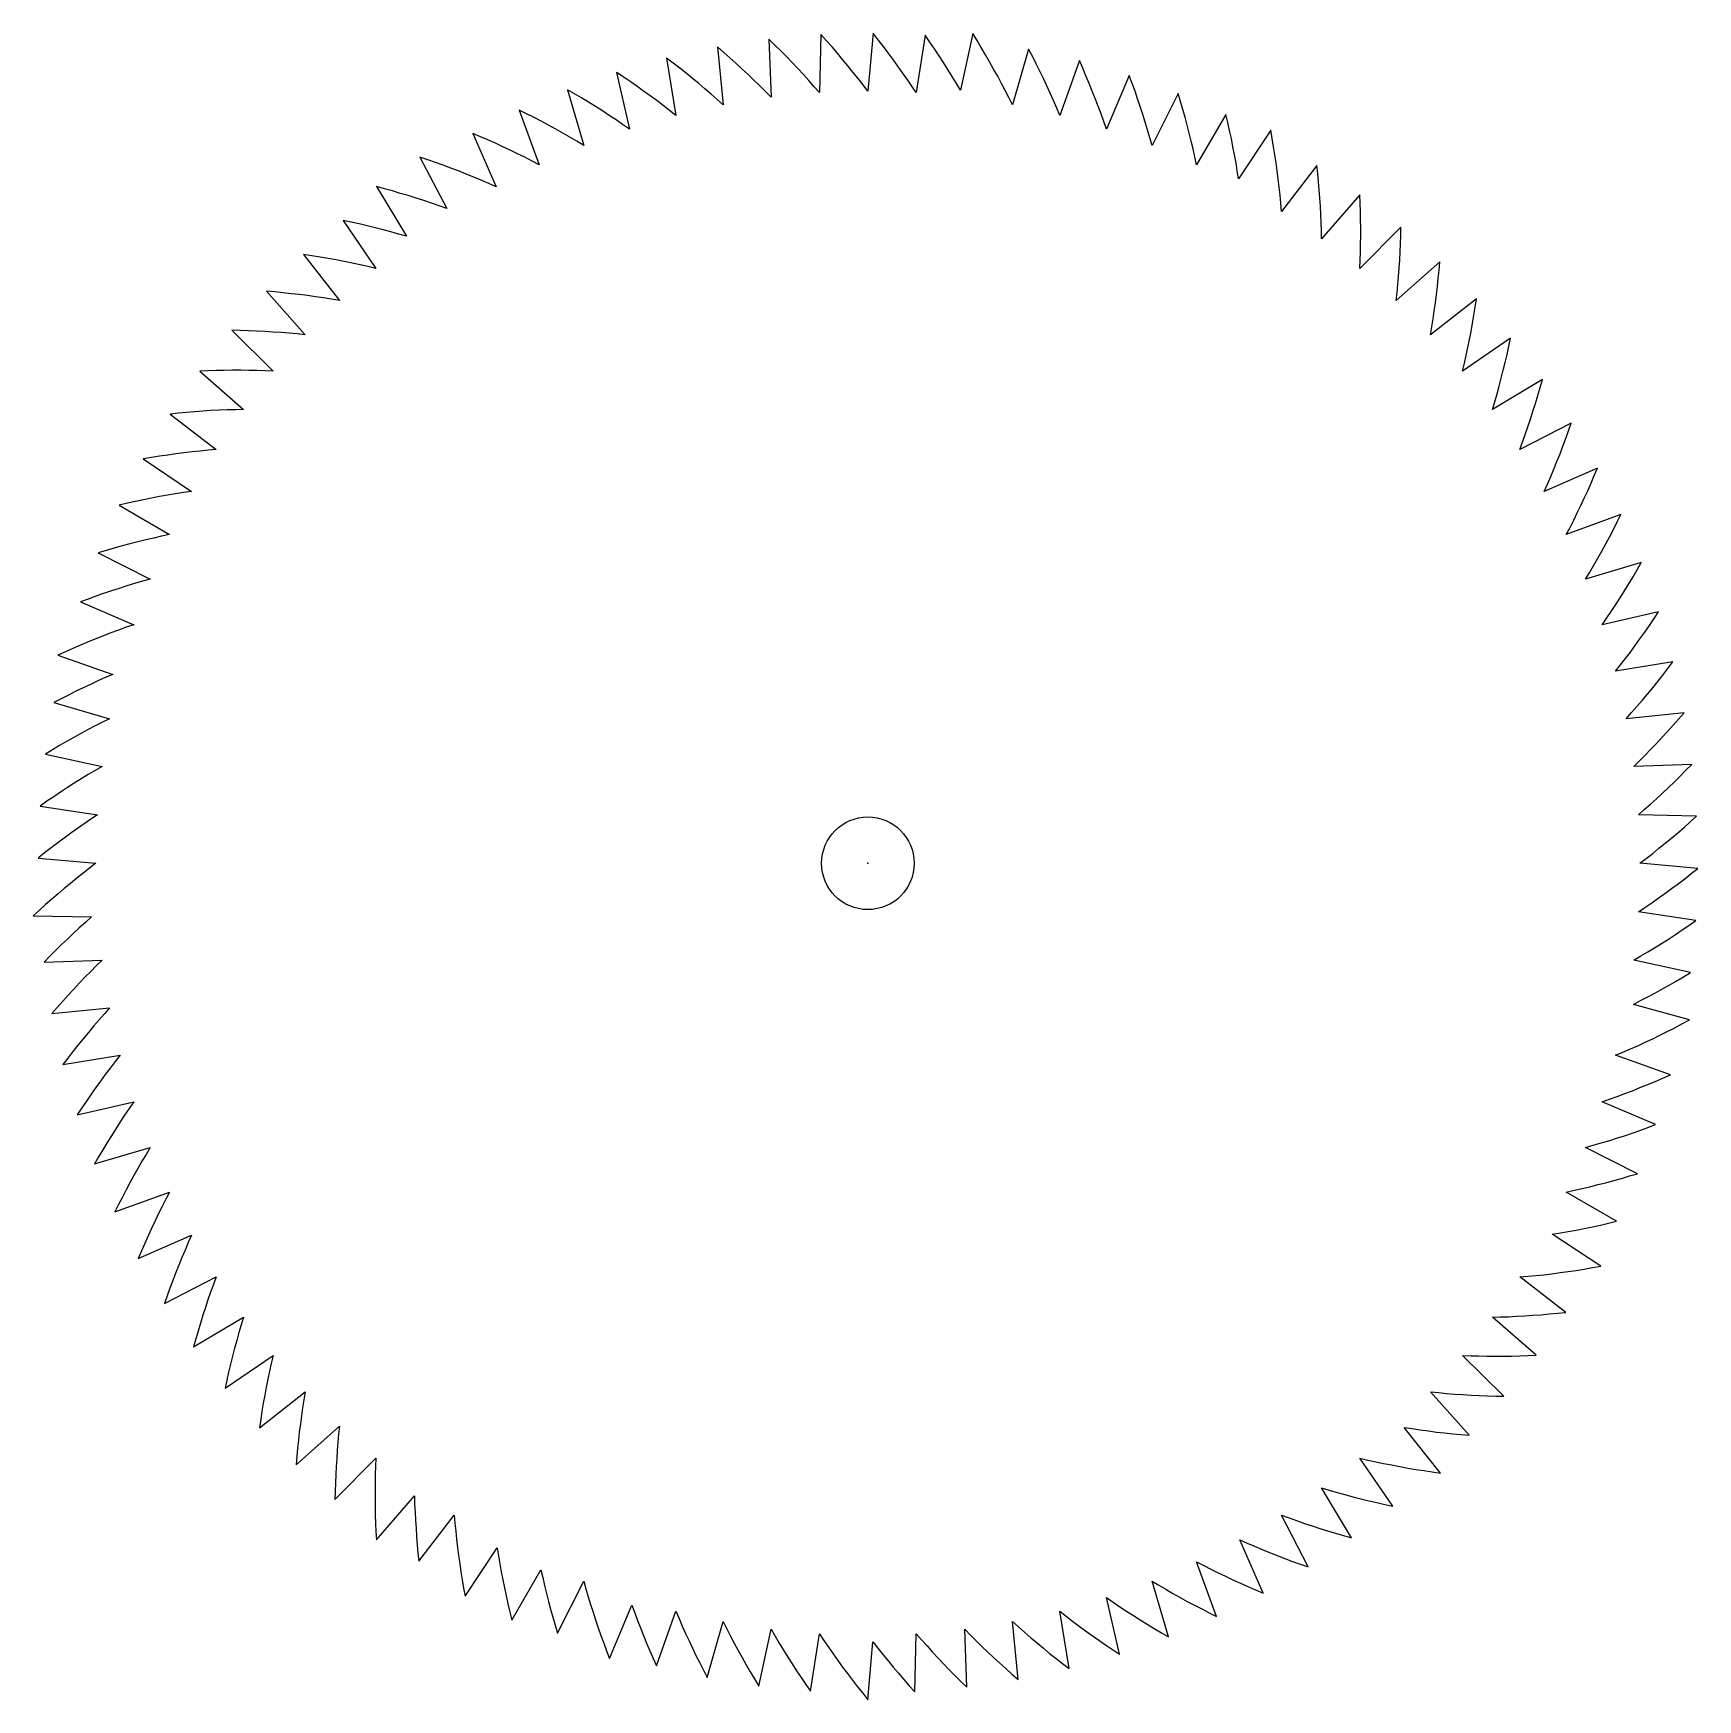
# Model space of a CAD drawing. Header units: metres. Extents: x -52 to 52, y -52 to 52.
import ezdxf

# ---------------------------------------------------------------- set-up
doc = ezdxf.new("R2010")
doc.units = ezdxf.units.M

msp = doc.modelspace()

# ---------------------------------------------------------------- linework, layer by layer
msp.add_lwpolyline([(48, 0), (48.4, 0.3), (48.8, 0.61), (49.19, 0.93), (49.58, 1.25), (49.98, 1.57), (50.36, 1.9), (50.75, 2.23), (51.14, 2.57), (51.52, 2.92), (47.91, 3.01), (48.28, 3.34), (48.66, 3.68), (49.04, 4.01), (49.41, 4.36), (49.78, 4.71), (50.15, 5.06), (50.51, 5.42), (50.87, 5.78), (51.23, 6.15), (47.62, 6.02), (47.98, 6.37), (48.33, 6.72), (48.69, 7.09), (49.04, 7.45), (49.38, 7.82), (49.73, 8.2), (50.07, 8.58), (50.41, 8.96), (50.75, 9.35), (47.15, 8.99), (47.48, 9.37), (47.82, 9.75), (48.15, 10.13), (48.47, 10.52), (48.8, 10.91), (49.12, 11.3), (49.43, 11.7), (49.75, 12.11), (50.06, 12.52), (46.49, 11.94), (46.8, 12.33), (47.11, 12.73), (47.42, 13.13), (47.72, 13.54), (48.01, 13.95), (48.31, 14.36), (48.6, 14.78), (48.89, 15.21), (49.17, 15.64), (45.65, 14.83), (45.94, 15.25), (46.22, 15.66), (46.5, 16.08), (46.77, 16.51), (47.04, 16.94), (47.31, 17.37), (47.58, 17.81), (47.84, 18.25), (48.09, 18.69), (44.63, 17.67), (44.89, 18.1), (45.14, 18.53), (45.4, 18.97), (45.64, 19.41), (45.89, 19.86), (46.13, 20.31), (46.36, 20.76), (46.6, 21.22), (46.83, 21.68), (43.43, 20.44), (43.66, 20.88), (43.89, 21.33), (44.11, 21.78), (44.33, 22.24), (44.55, 22.7), (44.76, 23.16), (44.97, 23.63), (45.17, 24.1), (45.37, 24.57), (42.06, 23.12), (42.27, 23.58), (42.46, 24.05), (42.66, 24.51), (42.85, 24.98), (43.04, 25.45), (43.22, 25.93), (43.4, 26.41), (43.57, 26.89), (43.74, 27.37), (40.53, 25.72), (40.7, 26.19), (40.87, 26.66), (41.04, 27.14), (41.2, 27.62), (41.35, 28.1), (41.51, 28.59), (41.65, 29.08), (41.8, 29.57), (41.94, 30.07), (38.83, 28.21), (38.98, 28.69), (39.12, 29.18), (39.25, 29.66), (39.38, 30.15), (39.51, 30.65), (39.63, 31.14), (39.75, 31.64), (39.86, 32.14), (39.96, 32.64), (36.98, 30.6), (37.1, 31.09), (37.21, 31.58), (37.31, 32.07), (37.41, 32.57), (37.51, 33.07), (37.6, 33.57), (37.68, 34.07), (37.76, 34.58), (37.84, 35.09), (34.99, 32.86), (35.07, 33.35), (35.15, 33.85), (35.22, 34.35), (35.29, 34.85), (35.36, 35.36), (35.41, 35.86), (35.47, 36.37), (35.52, 36.88), (35.56, 37.39), (32.86, 34.99), (32.91, 35.49), (32.96, 35.99), (33, 36.49), (33.03, 37), (33.07, 37.51), (33.09, 38.01), (33.11, 38.52), (33.13, 39.04), (33.14, 39.55), (30.6, 36.98), (30.62, 37.49), (30.63, 37.99), (30.64, 38.49), (30.65, 39), (30.65, 39.51), (30.64, 40.02), (30.63, 40.53), (30.61, 41.04), (30.59, 41.55), (28.21, 38.83), (28.2, 39.33), (28.19, 39.84), (28.16, 40.34), (28.14, 40.85), (28.1, 41.35), (28.07, 41.86), (28.02, 42.37), (27.98, 42.88), (27.92, 43.39), (25.72, 40.53), (25.68, 41.03), (25.63, 41.53), (25.58, 42.03), (25.52, 42.53), (25.45, 43.04), (25.38, 43.54), (25.31, 44.05), (25.23, 44.55), (25.14, 45.06), (25.05, 45.57), (23.05, 42.56), (22.97, 43.06), (22.89, 43.55), (22.8, 44.05), (22.7, 44.55), (22.6, 45.05), (22.49, 45.55), (22.38, 46.05), (22.26, 46.55), (20.44, 43.43), (20.33, 43.92), (20.22, 44.41), (20.11, 44.9), (19.98, 45.4), (19.86, 45.89), (19.73, 46.38), (19.59, 46.87), (19.44, 47.36), (19.3, 47.86), (17.67, 44.63), (17.53, 45.11), (17.39, 45.6), (17.25, 46.08), (17.09, 46.56), (16.94, 47.04), (16.77, 47.53), (16.61, 48.01), (16.43, 48.49), (16.25, 48.97), (14.83, 45.65), (14.67, 46.12), (14.5, 46.6), (14.32, 47.07), (14.14, 47.54), (13.95, 48.01), (13.76, 48.49), (13.56, 48.96), (13.36, 49.43), (13.15, 49.9), (11.94, 46.49), (11.74, 46.95), (11.54, 47.42), (11.34, 47.88), (11.12, 48.34), (10.91, 48.8), (10.69, 49.25), (10.46, 49.71), (10.23, 50.17), (9.99, 50.62), (8.99, 47.15), (8.77, 47.6), (8.54, 48.05), (8.31, 48.49), (8.07, 48.94), (7.82, 49.38), (7.57, 49.83), (7.32, 50.27), (7.05, 50.71), (6.79, 51.15), (6.52, 51.59), (5.76, 48.06), (5.51, 48.49), (5.25, 48.92), (4.98, 49.35), (4.71, 49.78), (4.43, 50.21), (4.14, 50.63), (3.86, 51.05), (3.56, 51.48), (3.01, 47.91), (2.74, 48.32), (2.45, 48.74), (2.16, 49.15), (1.87, 49.56), (1.57, 49.98), (1.27, 50.38), (0.96, 50.79), (0.64, 51.2), (0.32, 51.6), (0, 48), (-0.3, 48.4), (-0.61, 48.8), (-0.93, 49.19), (-1.25, 49.58), (-1.57, 49.98), (-1.9, 50.36), (-2.23, 50.75), (-2.57, 51.14), (-2.92, 51.52), (-3.01, 47.91), (-3.34, 48.28), (-3.68, 48.66), (-4.01, 49.04), (-4.36, 49.41), (-4.71, 49.78), (-5.06, 50.15), (-5.42, 50.51), (-5.78, 50.87), (-6.15, 51.23), (-6.02, 47.62), (-6.37, 47.98), (-6.72, 48.33), (-7.09, 48.69), (-7.45, 49.04), (-7.82, 49.38), (-8.2, 49.73), (-8.58, 50.07), (-8.96, 50.41), (-9.35, 50.75), (-8.99, 47.15), (-9.37, 47.48), (-9.75, 47.82), (-10.13, 48.15), (-10.52, 48.47), (-10.91, 48.8), (-11.3, 49.12), (-11.7, 49.43), (-12.11, 49.75), (-12.52, 50.06), (-11.94, 46.49), (-12.33, 46.8), (-12.73, 47.11), (-13.13, 47.42), (-13.54, 47.72), (-13.95, 48.01), (-14.36, 48.31), (-14.78, 48.6), (-15.21, 48.89), (-15.64, 49.17), (-14.83, 45.65), (-15.25, 45.94), (-15.66, 46.22), (-16.08, 46.5), (-16.51, 46.77), (-16.94, 47.04), (-17.37, 47.31), (-17.81, 47.58), (-18.25, 47.84), (-18.69, 48.09), (-17.67, 44.63), (-18.1, 44.89), (-18.53, 45.14), (-18.97, 45.4), (-19.41, 45.64), (-19.86, 45.89), (-20.31, 46.13), (-20.76, 46.36), (-21.22, 46.6), (-21.68, 46.83), (-20.44, 43.43), (-20.88, 43.66), (-21.33, 43.89), (-21.78, 44.11), (-22.24, 44.33), (-22.7, 44.55), (-23.16, 44.76), (-23.63, 44.97), (-24.1, 45.17), (-24.57, 45.37), (-23.12, 42.06), (-23.58, 42.27), (-24.05, 42.46), (-24.51, 42.66), (-24.98, 42.85), (-25.45, 43.04), (-25.93, 43.22), (-26.41, 43.4), (-26.89, 43.57), (-27.37, 43.74), (-27.86, 43.91), (-26.19, 40.7), (-26.66, 40.87), (-27.14, 41.04), (-27.62, 41.2), (-28.1, 41.35), (-28.59, 41.51), (-29.08, 41.65), (-29.57, 41.8), (-30.07, 41.94), (-30.56, 42.07), (-28.69, 38.98), (-29.18, 39.12), (-29.66, 39.25), (-30.15, 39.38), (-30.65, 39.51), (-31.14, 39.63), (-31.64, 39.75), (-32.14, 39.86), (-32.64, 39.96), (-30.6, 36.98), (-31.09, 37.1), (-31.58, 37.21), (-32.07, 37.31), (-32.57, 37.41), (-33.07, 37.51), (-33.57, 37.6), (-34.07, 37.68), (-34.58, 37.76), (-35.09, 37.84), (-32.86, 34.99), (-33.35, 35.07), (-33.85, 35.15), (-34.35, 35.22), (-34.85, 35.29), (-35.36, 35.36), (-35.86, 35.41), (-36.37, 35.47), (-36.88, 35.52), (-37.39, 35.56), (-34.99, 32.86), (-35.49, 32.91), (-35.99, 32.96), (-36.49, 33), (-37, 33.03), (-37.51, 33.07), (-38.01, 33.09), (-38.52, 33.11), (-39.04, 33.13), (-39.55, 33.14), (-36.98, 30.6), (-37.49, 30.62), (-37.99, 30.63), (-38.49, 30.64), (-39, 30.65), (-39.51, 30.65), (-40.02, 30.64), (-40.53, 30.63), (-41.04, 30.61), (-41.55, 30.59), (-38.83, 28.21), (-39.33, 28.2), (-39.84, 28.19), (-40.34, 28.16), (-40.85, 28.14), (-41.35, 28.1), (-41.86, 28.07), (-42.37, 28.02), (-42.88, 27.98), (-43.39, 27.92), (-40.53, 25.72), (-41.03, 25.68), (-41.53, 25.63), (-42.03, 25.58), (-42.53, 25.52), (-43.04, 25.45), (-43.54, 25.38), (-44.05, 25.31), (-44.55, 25.23), (-45.06, 25.14), (-42.06, 23.12), (-42.56, 23.05), (-43.06, 22.97), (-43.55, 22.89), (-44.05, 22.8), (-44.55, 22.7), (-45.05, 22.6), (-45.55, 22.49), (-46.05, 22.38), (-46.55, 22.26), (-43.43, 20.44), (-43.92, 20.33), (-44.41, 20.22), (-44.9, 20.11), (-45.4, 19.98), (-45.89, 19.86), (-46.38, 19.73), (-46.87, 19.59), (-47.36, 19.44), (-47.86, 19.3), (-44.63, 17.67), (-45.11, 17.53), (-45.6, 17.39), (-46.08, 17.25), (-46.56, 17.09), (-47.04, 16.94), (-47.53, 16.77), (-48.01, 16.61), (-48.49, 16.43), (-48.97, 16.25), (-45.65, 14.83), (-46.12, 14.67), (-46.6, 14.5), (-47.07, 14.32), (-47.54, 14.14), (-48.01, 13.95), (-48.49, 13.76), (-48.96, 13.56), (-49.43, 13.36), (-49.9, 13.15), (-50.37, 12.93), (-46.95, 11.74), (-47.42, 11.54), (-47.88, 11.34), (-48.34, 11.12), (-48.8, 10.91), (-49.25, 10.69), (-49.71, 10.46), (-50.17, 10.23), (-50.62, 9.99), (-47.15, 8.99), (-47.6, 8.77), (-48.05, 8.54), (-48.49, 8.31), (-48.94, 8.07), (-49.38, 7.82), (-49.83, 7.57), (-50.27, 7.32), (-50.71, 7.05), (-51.15, 6.79), (-47.62, 6.02), (-48.06, 5.76), (-48.49, 5.51), (-48.92, 5.25), (-49.35, 4.98), (-49.78, 4.71), (-50.21, 4.43), (-50.63, 4.14), (-51.05, 3.86), (-51.48, 3.56), (-47.91, 3.01), (-48.32, 2.74), (-48.74, 2.45), (-49.15, 2.16), (-49.56, 1.87), (-49.98, 1.57), (-50.38, 1.27), (-50.79, 0.96), (-51.2, 0.64), (-51.6, 0.32), (-48, 0), (-48.4, -0.3), (-48.8, -0.61), (-49.19, -0.93), (-49.58, -1.25), (-49.98, -1.57), (-50.36, -1.9), (-50.75, -2.23), (-51.14, -2.57), (-51.52, -2.92), (-51.9, -3.27), (-48.28, -3.34), (-48.66, -3.68), (-49.04, -4.01), (-49.41, -4.36), (-49.78, -4.71), (-50.15, -5.06), (-50.51, -5.42), (-50.87, -5.78), (-51.23, -6.15), (-47.62, -6.02), (-47.98, -6.37), (-48.33, -6.72), (-48.69, -7.09), (-49.04, -7.45), (-49.38, -7.82), (-49.73, -8.2), (-50.07, -8.58), (-50.41, -8.96), (-50.75, -9.35), (-47.15, -8.99), (-47.48, -9.37), (-47.82, -9.75), (-48.15, -10.13), (-48.47, -10.52), (-48.8, -10.91), (-49.12, -11.3), (-49.43, -11.7), (-49.75, -12.11), (-50.06, -12.52), (-46.49, -11.94), (-46.8, -12.33), (-47.11, -12.73), (-47.42, -13.13), (-47.72, -13.54), (-48.01, -13.95), (-48.31, -14.36), (-48.6, -14.78), (-48.89, -15.21), (-49.17, -15.64), (-45.65, -14.83), (-45.94, -15.25), (-46.22, -15.66), (-46.5, -16.08), (-46.77, -16.51), (-47.04, -16.94), (-47.31, -17.37), (-47.58, -17.81), (-47.84, -18.25), (-48.09, -18.69), (-44.63, -17.67), (-44.89, -18.1), (-45.14, -18.53), (-45.4, -18.97), (-45.64, -19.41), (-45.89, -19.86), (-46.13, -20.31), (-46.36, -20.76), (-46.6, -21.22), (-46.83, -21.68), (-43.43, -20.44), (-43.66, -20.88), (-43.89, -21.33), (-44.11, -21.78), (-44.33, -22.24), (-44.55, -22.7), (-44.76, -23.16), (-44.97, -23.63), (-45.17, -24.1), (-45.37, -24.57), (-42.06, -23.12), (-42.27, -23.58), (-42.46, -24.05), (-42.66, -24.51), (-42.85, -24.98), (-43.04, -25.45), (-43.22, -25.93), (-43.4, -26.41), (-43.57, -26.89), (-43.74, -27.37), (-40.53, -25.72), (-40.7, -26.19), (-40.87, -26.66), (-41.04, -27.14), (-41.2, -27.62), (-41.35, -28.1), (-41.51, -28.59), (-41.65, -29.08), (-41.8, -29.57), (-41.94, -30.07), (-38.83, -28.21), (-38.98, -28.69), (-39.12, -29.18), (-39.25, -29.66), (-39.38, -30.15), (-39.51, -30.65), (-39.63, -31.14), (-39.75, -31.64), (-39.86, -32.14), (-39.96, -32.64), (-36.98, -30.6), (-37.1, -31.09), (-37.21, -31.58), (-37.31, -32.07), (-37.41, -32.57), (-37.51, -33.07), (-37.6, -33.57), (-37.68, -34.07), (-37.76, -34.58), (-37.84, -35.09), (-34.99, -32.86), (-35.07, -33.35), (-35.15, -33.85), (-35.22, -34.35), (-35.29, -34.85), (-35.36, -35.36), (-35.41, -35.86), (-35.47, -36.37), (-35.52, -36.88), (-35.56, -37.39), (-32.86, -34.99), (-32.91, -35.49), (-32.96, -35.99), (-33, -36.49), (-33.03, -37), (-33.07, -37.51), (-33.09, -38.01), (-33.11, -38.52), (-33.13, -39.04), (-33.14, -39.55), (-30.6, -36.98), (-30.62, -37.49), (-30.63, -37.99), (-30.64, -38.49), (-30.65, -39), (-30.65, -39.51), (-30.64, -40.02), (-30.63, -40.53), (-30.61, -41.04), (-30.59, -41.55), (-30.56, -42.07), (-28.2, -39.33), (-28.19, -39.84), (-28.16, -40.34), (-28.14, -40.85), (-28.1, -41.35), (-28.07, -41.86), (-28.02, -42.37), (-27.98, -42.88), (-27.92, -43.39), (-25.72, -40.53), (-25.68, -41.03), (-25.63, -41.53), (-25.58, -42.03), (-25.52, -42.53), (-25.45, -43.04), (-25.38, -43.54), (-25.31, -44.05), (-25.23, -44.55), (-25.14, -45.06), (-25.05, -45.57), (-23.05, -42.56), (-22.97, -43.06), (-22.89, -43.55), (-22.8, -44.05), (-22.7, -44.55), (-22.6, -45.05), (-22.49, -45.55), (-22.38, -46.05), (-22.26, -46.55), (-22.14, -47.05), (-20.33, -43.92), (-20.22, -44.41), (-20.11, -44.9), (-19.98, -45.4), (-19.86, -45.89), (-19.73, -46.38), (-19.59, -46.87), (-19.44, -47.36), (-19.3, -47.86), (-17.67, -44.63), (-17.53, -45.11), (-17.39, -45.6), (-17.25, -46.08), (-17.09, -46.56), (-16.94, -47.04), (-16.77, -47.53), (-16.61, -48.01), (-16.43, -48.49), (-16.25, -48.97), (-16.07, -49.45), (-14.67, -46.12), (-14.5, -46.6), (-14.32, -47.07), (-14.14, -47.54), (-13.95, -48.01), (-13.76, -48.49), (-13.56, -48.96), (-13.36, -49.43), (-13.15, -49.9), (-11.94, -46.49), (-11.74, -46.95), (-11.54, -47.42), (-11.34, -47.88), (-11.12, -48.34), (-10.91, -48.8), (-10.69, -49.25), (-10.46, -49.71), (-10.23, -50.17), (-9.99, -50.62), (-8.99, -47.15), (-8.77, -47.6), (-8.54, -48.05), (-8.31, -48.49), (-8.07, -48.94), (-7.82, -49.38), (-7.57, -49.83), (-7.32, -50.27), (-7.05, -50.71), (-6.79, -51.15), (-6.02, -47.62), (-5.76, -48.06), (-5.51, -48.49), (-5.25, -48.92), (-4.98, -49.35), (-4.71, -49.78), (-4.43, -50.21), (-4.14, -50.63), (-3.86, -51.05), (-3.56, -51.48), (-3.01, -47.91), (-2.74, -48.32), (-2.45, -48.74), (-2.16, -49.15), (-1.87, -49.56), (-1.57, -49.98), (-1.27, -50.38), (-0.96, -50.79), (-0.64, -51.2), (-0.32, -51.6), (0, -52), (0.3, -48.4), (0.61, -48.8), (0.93, -49.19), (1.25, -49.58), (1.57, -49.98), (1.9, -50.36), (2.23, -50.75), (2.57, -51.14), (2.92, -51.52), (3.01, -47.91), (3.34, -48.28), (3.68, -48.66), (4.01, -49.04), (4.36, -49.41), (4.71, -49.78), (5.06, -50.15), (5.42, -50.51), (5.78, -50.87), (6.15, -51.23), (6.02, -47.62), (6.37, -47.98), (6.72, -48.33), (7.09, -48.69), (7.45, -49.04), (7.82, -49.38), (8.2, -49.73), (8.58, -50.07), (8.96, -50.41), (9.35, -50.75), (8.99, -47.15), (9.37, -47.48), (9.75, -47.82), (10.13, -48.15), (10.52, -48.47), (10.91, -48.8), (11.3, -49.12), (11.7, -49.43), (12.11, -49.75), (12.52, -50.06), (11.94, -46.49), (12.33, -46.8), (12.73, -47.11), (13.13, -47.42), (13.54, -47.72), (13.95, -48.01), (14.36, -48.31), (14.78, -48.6), (15.21, -48.89), (15.64, -49.17), (14.83, -45.65), (15.25, -45.94), (15.66, -46.22), (16.08, -46.5), (16.51, -46.77), (16.94, -47.04), (17.37, -47.31), (17.81, -47.58), (18.25, -47.84), (18.69, -48.09), (17.67, -44.63), (18.1, -44.89), (18.53, -45.14), (18.97, -45.4), (19.41, -45.64), (19.86, -45.89), (20.31, -46.13), (20.76, -46.36), (21.22, -46.6), (21.68, -46.83), (20.44, -43.43), (20.88, -43.66), (21.33, -43.89), (21.78, -44.11), (22.24, -44.33), (22.7, -44.55), (23.16, -44.76), (23.63, -44.97), (24.1, -45.17), (24.57, -45.37), (23.12, -42.06), (23.58, -42.27), (24.05, -42.46), (24.51, -42.66), (24.98, -42.85), (25.45, -43.04), (25.93, -43.22), (26.41, -43.4), (26.89, -43.57), (27.37, -43.74), (25.72, -40.53), (26.19, -40.7), (26.66, -40.87), (27.14, -41.04), (27.62, -41.2), (28.1, -41.35), (28.59, -41.51), (29.08, -41.65), (29.57, -41.8), (30.07, -41.94), (28.21, -38.83), (28.69, -38.98), (29.18, -39.12), (29.66, -39.25), (30.15, -39.38), (30.65, -39.51), (31.14, -39.63), (31.64, -39.75), (32.14, -39.86), (32.64, -39.96), (30.6, -36.98), (31.09, -37.1), (31.58, -37.21), (32.07, -37.31), (32.57, -37.41), (33.07, -37.51), (33.57, -37.6), (34.07, -37.68), (34.58, -37.76), (35.09, -37.84), (35.6, -37.91), (33.35, -35.07), (33.85, -35.15), (34.35, -35.22), (34.85, -35.29), (35.36, -35.36), (35.86, -35.41), (36.37, -35.47), (36.88, -35.52), (37.39, -35.56), (34.99, -32.86), (35.49, -32.91), (35.99, -32.96), (36.49, -33), (37, -33.03), (37.51, -33.07), (38.01, -33.09), (38.52, -33.11), (39.04, -33.13), (39.55, -33.14), (36.98, -30.6), (37.49, -30.62), (37.99, -30.63), (38.49, -30.64), (39, -30.65), (39.51, -30.65), (40.02, -30.64), (40.53, -30.63), (41.04, -30.61), (41.55, -30.59), (38.83, -28.21), (39.33, -28.2), (39.84, -28.19), (40.34, -28.16), (40.85, -28.14), (41.35, -28.1), (41.86, -28.07), (42.37, -28.02), (42.88, -27.98), (43.39, -27.92), (40.53, -25.72), (41.03, -25.68), (41.53, -25.63), (42.03, -25.58), (42.53, -25.52), (43.04, -25.45), (43.54, -25.38), (44.05, -25.31), (44.55, -25.23), (45.06, -25.14), (45.57, -25.05), (42.56, -23.05), (43.06, -22.97), (43.55, -22.89), (44.05, -22.8), (44.55, -22.7), (45.05, -22.6), (45.55, -22.49), (46.05, -22.38), (46.55, -22.26), (43.43, -20.44), (43.92, -20.33), (44.41, -20.22), (44.9, -20.11), (45.4, -19.98), (45.89, -19.86), (46.38, -19.73), (46.87, -19.59), (47.36, -19.44), (47.86, -19.3), (44.63, -17.67), (45.11, -17.53), (45.6, -17.39), (46.08, -17.25), (46.56, -17.09), (47.04, -16.94), (47.53, -16.77), (48.01, -16.61), (48.49, -16.43), (48.97, -16.25), (45.65, -14.83), (46.12, -14.67), (46.6, -14.5), (47.07, -14.32), (47.54, -14.14), (48.01, -13.95), (48.49, -13.76), (48.96, -13.56), (49.43, -13.36), (49.9, -13.15), (46.49, -11.94), (46.95, -11.74), (47.42, -11.54), (47.88, -11.34), (48.34, -11.12), (48.8, -10.91), (49.25, -10.69), (49.71, -10.46), (50.17, -10.23), (50.62, -9.99), (51.08, -9.74), (47.6, -8.77), (48.05, -8.54), (48.49, -8.31), (48.94, -8.07), (49.38, -7.82), (49.83, -7.57), (50.27, -7.32), (50.71, -7.05), (51.15, -6.79), (47.62, -6.02), (48.06, -5.76), (48.49, -5.51), (48.92, -5.25), (49.35, -4.98), (49.78, -4.71), (50.21, -4.43), (50.63, -4.14), (51.05, -3.86), (51.48, -3.56), (47.91, -3.01), (48.32, -2.74), (48.74, -2.45), (49.15, -2.16), (49.56, -1.87), (49.98, -1.57), (50.38, -1.27), (50.79, -0.96), (51.2, -0.64), (51.6, -0.32)], close=True)
msp.add_circle((0, 0), 2.88)
msp.add_point((0, 0))

doc.saveas('drawing.dxf')
